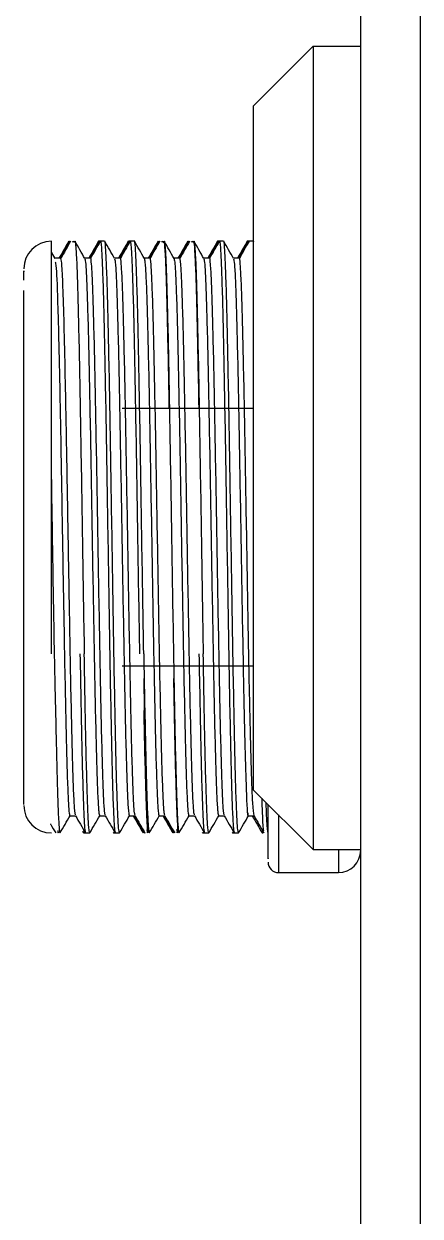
# Model space of a CAD drawing. Header units: millimetres. Extents: x 0 to 279, y 0 to 216.
# Drawn here: x 93.95 to 96.61, y 171.54 to 179.55 of the extents above; entities that cross this region are included whole.
import ezdxf

# ---------------------------------------------------------------- set-up
doc = ezdxf.new("R2010")
doc.units = ezdxf.units.MM

msp = doc.modelspace()

# ---------------------------------------------------------------- linework, layer by layer
at = {"color": 7, "linetype": 'Continuous', "lineweight": 25}
for p, q in [((96.6104, 205.2084), (96.6104, 155.6174)), ((96.2104, 160.7011), (96.2104, 200.7011)), ((95.8904, 179.4011), (95.4904, 179.0011)), ((95.8904, 179.4011), (95.8904, 174.0011)), ((95.8904, 179.4011), (96.2104, 179.4011)), ((95.4904, 174.4011), (95.4904, 179.0011)), ((94.131, 176.5913), (94.131, 178.0895)), ((94.2759, 178.0839), (94.2768, 178.0894)), ((94.2814, 178.0821), (94.2772, 178.0894)), ((94.2886, 178.0858), (94.2864, 178.0896)), ((94.4534, 178.0895), (94.4483, 178.0895)), ((94.457, 178.0895), (94.4534, 178.0895)), ((94.4599, 178.0895), (94.4574, 178.0895)), ((94.4889, 178.0895), (94.4604, 178.0895)), ((94.4865, 178.0895), (94.4864, 178.0896)), ((94.6529, 178.0895), (94.6483, 178.0895)), ((94.6574, 178.0895), (94.6534, 178.0895)), ((94.66, 178.0895), (94.6574, 178.0895)), ((94.6889, 178.0895), (94.6604, 178.0895)), ((94.6774, 178.0895), (94.6772, 178.0897)), ((94.8758, 178.0838), (94.8768, 178.0896)), ((94.8815, 178.0823), (94.8772, 178.0897)), ((94.8886, 178.0856), (94.8864, 178.0894)), ((95.0759, 178.0841), (95.0768, 178.0894)), ((95.0814, 178.0821), (95.0773, 178.0894)), ((95.0886, 178.0858), (95.0864, 178.0897)), ((95.2534, 178.0895), (95.2483, 178.0895)), ((95.2574, 178.0895), (95.2534, 178.0895)), ((95.2599, 178.0895), (95.2574, 178.0895)), ((95.2889, 178.0895), (95.2604, 178.0895)), ((95.2772, 178.0895), (95.2772, 178.0896)), ((95.2864, 178.0895), (95.2863, 178.0898)), ((95.4529, 178.0895), (95.4483, 178.0895)), ((95.4574, 178.0895), (95.4534, 178.0895)), ((95.4604, 178.0895), (95.4574, 178.0895)), ((95.4595, 178.0823), (95.4604, 178.0872)), ((95.4889, 178.0895), (95.4604, 178.0895)), ((95.4774, 178.0895), (95.4772, 178.0898)), ((95.4904, 178.0878), (95.4893, 178.0897)), ((94.1564, 177.9734), (94.132, 178.0155)), ((94.1944, 177.9752), (94.1553, 177.9752)), ((94.3944, 177.9752), (94.355, 177.9752)), ((94.5944, 177.9752), (94.555, 177.9752)), ((94.7944, 177.9752), (94.755, 177.9752)), ((94.9944, 177.9752), (94.955, 177.9752)), ((95.1944, 177.9752), (95.155, 177.9752)), ((95.3944, 177.9752), (95.355, 177.9752)), ((95.4904, 176.9665), (94.6067, 176.9668)), ((94.131, 175.3174), (94.131, 176.5913)), ((93.9457, 175.239), (93.9457, 175.3204)), ((94.6067, 175.2354), (95.4904, 175.2357)), ((95.8904, 174.0011), (95.4904, 174.4011)), ((94.255, 174.2271), (94.294, 174.2271)), ((94.455, 174.2271), (94.494, 174.2271)), ((94.655, 174.2271), (94.6938, 174.2271)), ((94.855, 174.2271), (94.8939, 174.2271)), ((95.055, 174.2271), (95.094, 174.2271)), ((95.255, 174.2271), (95.2939, 174.2271)), ((95.4549, 174.2271), (95.4938, 174.2271)), ((94.1773, 174.1127), (94.1815, 174.1199)), ((94.184, 174.1213), (94.185, 174.1218)), ((94.1864, 174.1128), (94.1886, 174.1165)), ((94.3404, 174.1257), (94.3479, 174.1126)), ((94.3475, 174.1179), (94.3483, 174.1127)), ((94.3483, 174.1127), (94.3534, 174.1127)), ((94.3494, 174.1187), (94.353, 174.1125)), ((94.3534, 174.1127), (94.3574, 174.1127)), ((94.3551, 174.1161), (94.357, 174.1128)), ((94.3574, 174.1127), (94.3604, 174.1127)), ((94.3604, 174.1127), (94.3889, 174.1127)), ((94.3773, 174.1126), (94.3773, 174.1127)), ((94.5454, 174.1171), (94.5479, 174.1129)), ((94.5474, 174.1183), (94.5483, 174.1127)), ((94.5483, 174.1127), (94.5534, 174.1127)), ((94.5494, 174.1187), (94.553, 174.1125)), ((94.5534, 174.1127), (94.5574, 174.1127)), ((94.5551, 174.1159), (94.5571, 174.1125)), ((94.5574, 174.1127), (94.5604, 174.1127)), ((94.5604, 174.1127), (94.5889, 174.1127)), ((94.5824, 174.1126), (94.5824, 174.1127)), ((94.773, 174.1358), (94.776, 174.118)), ((94.7768, 174.1128), (94.7777, 174.1184)), ((94.7773, 174.1129), (94.7815, 174.1201)), ((94.7864, 174.1126), (94.7886, 174.1164)), ((94.973, 174.1358), (94.9758, 174.1182)), ((94.9768, 174.1125), (94.9776, 174.1177)), ((94.9772, 174.1125), (94.9815, 174.1199)), ((94.9863, 174.1126), (94.9886, 174.1165)), ((95.1453, 174.1172), (95.1478, 174.1128)), ((95.1474, 174.1185), (95.1483, 174.1127)), ((95.1483, 174.1127), (95.1534, 174.1127)), ((95.1493, 174.1188), (95.1529, 174.1126)), ((95.1534, 174.1127), (95.1574, 174.1127)), ((95.1551, 174.116), (95.1571, 174.1127)), ((95.1574, 174.1127), (95.1604, 174.1127)), ((95.1604, 174.1127), (95.1889, 174.1127)), ((95.1772, 174.1125), (95.1773, 174.1127)), ((95.1823, 174.1126), (95.1823, 174.1127)), ((95.3453, 174.1173), (95.3479, 174.1128)), ((95.3483, 174.1127), (95.3534, 174.1127)), ((95.3493, 174.1189), (95.3529, 174.1127)), ((95.3534, 174.1127), (95.3574, 174.1127)), ((95.3551, 174.1159), (95.357, 174.1126)), ((95.3574, 174.1127), (95.3604, 174.1127)), ((95.3604, 174.1127), (95.3889, 174.1127)), ((95.3822, 174.1124), (95.3824, 174.1127)), ((95.3863, 174.1126), (95.3864, 174.1127)), ((95.5466, 174.1238), (95.553, 174.1128)), ((95.5483, 174.1127), (95.5534, 174.1127)), ((95.5516, 174.1219), (95.557, 174.1127)), ((95.5554, 174.1166), (95.5565, 174.1208)), ((95.8904, 174.0011), (96.2104, 174.0011)), ((95.6577, 173.8464), (96.0604, 173.8464))]:
    msp.add_line(p, q, dxfattribs=at)
at = {"color": 8, "linetype": 'Continuous', "lineweight": 25}
for p, q in [((95.6577, 174.2338), (95.6577, 173.8464)), ((96.0604, 174.0011), (96.0604, 173.8464))]:
    msp.add_line(p, q, dxfattribs=at)
at = {"color": 7, "linetype": 'Continuous', "lineweight": 25}
for centre, radius, start, end in [((94.131, 177.9042), 0.1853, 90, 180), ((94.131, 174.298), 0.1853, 180, 270), ((96.0604, 173.9964), 0.15, 270, 0), ((95.6577, 173.9165), 0.0702, 180, 270)]:
    msp.add_arc(centre, radius, start, end, dxfattribs=at)
for points, knots in [([(94.2479, 178.0894), (94.2367, 178.07), (94.2147, 178.032), (94.1927, 177.9939), (94.1819, 177.9752)], [0, 0, 0, 0, 0.507801, 1, 1, 1, 1]), ([(94.253, 178.0896), (94.2418, 178.0703), (94.2198, 178.0321), (94.1978, 177.994), (94.1869, 177.9752)], [0, 0, 0, 0, 0.50683, 1, 1, 1, 1]), ([(94.257, 178.0898), (94.2459, 178.0704), (94.2235, 178.0318), (94.2012, 177.9931), (94.19, 177.9738)], [0, 0, 0, 0, 0.500004, 1, 1, 1, 1]), ([(94.2599, 178.0895), (94.2488, 178.0702), (94.2264, 178.0315), (94.2041, 177.9928), (94.1929, 177.9735)], [0, 0, 0, 0, 0.500004, 1, 1, 1, 1]), ([(94.288, 178.0822), (94.2884, 178.085), (94.2909, 178.1009), (94.2955, 178.0547), (94.3018, 177.9417), (94.308, 177.7505), (94.3143, 177.4988), (94.3206, 177.192), (94.3268, 176.8438), (94.3331, 176.467), (94.3393, 176.0765), (94.3456, 175.6848), (94.3497, 175.4399), (94.3518, 175.3174)], [0, 0, 0, 0, 0.020976, 0.118899, 0.216786, 0.314694, 0.412605, 0.51049, 0.608412, 0.706299, 0.804206, 0.902117, 1, 1, 1, 1]), ([(94.3563, 177.9735), (94.3452, 177.9929), (94.3228, 178.0315), (94.3005, 178.0702), (94.2893, 178.0895)], [0, 0, 0, 0, 0.499995, 1, 1, 1, 1]), ([(94.448, 178.0897), (94.4368, 178.0704), (94.4147, 178.0322), (94.3927, 177.994), (94.3818, 177.9752)], [0, 0, 0, 0, 0.506276, 1, 1, 1, 1]), ([(94.4529, 178.0894), (94.4418, 178.07), (94.4198, 178.032), (94.3978, 177.9939), (94.387, 177.9752)], [0, 0, 0, 0, 0.507862, 1, 1, 1, 1]), ([(94.4571, 178.0896), (94.4459, 178.0703), (94.4239, 178.0321), (94.4018, 177.994), (94.391, 177.9752)], [0, 0, 0, 0, 0.506828, 1, 1, 1, 1]), ([(94.46, 178.0898), (94.4489, 178.0705), (94.4265, 178.0318), (94.4042, 177.9931), (94.393, 177.9738)], [0, 0, 0, 0, 0.500005, 1, 1, 1, 1]), ([(94.4475, 178.0845), (94.4478, 178.0868), (94.4484, 178.0927), (94.4491, 178.086), (94.4495, 178.0821)], [0, 0, 0, 0, 0.402866, 1, 1, 1, 1]), ([(94.4604, 178.0872), (94.4605, 178.088), (94.4628, 178.1006), (94.4671, 178.0536), (94.4733, 177.9417), (94.4796, 177.7507), (94.4858, 177.4986), (94.4921, 177.1921), (94.4983, 176.8439), (94.5046, 176.467), (94.5108, 176.0766), (94.5171, 175.6849), (94.5212, 175.4399), (94.5233, 175.3174)], [0, 0, 0, 0, 0.006283, 0.105655, 0.205027, 0.304398, 0.40377, 0.503142, 0.602513, 0.701885, 0.801257, 0.900628, 1, 1, 1, 1]), ([(94.5518, 175.3174), (94.5497, 175.4399), (94.5456, 175.6849), (94.5393, 176.0766), (94.5331, 176.467), (94.5268, 176.8439), (94.5206, 177.1921), (94.5143, 177.4986), (94.5081, 177.7507), (94.5018, 177.9417), (94.4956, 178.0536), (94.4913, 178.1006), (94.4891, 178.088), (94.4889, 178.0872)], [0, 0, 0, 0, 0.099372, 0.198743, 0.298115, 0.397487, 0.496858, 0.59623, 0.695602, 0.794973, 0.894345, 0.993717, 1, 1, 1, 1]), ([(94.5564, 177.9736), (94.5452, 177.9929), (94.5229, 178.0316), (94.5006, 178.0702), (94.4894, 178.0896)], [0, 0, 0, 0, 0.499995, 1, 1, 1, 1]), ([(94.6479, 178.0897), (94.6367, 178.0704), (94.6147, 178.0322), (94.5926, 177.994), (94.5817, 177.9752)], [0, 0, 0, 0, 0.506439, 1, 1, 1, 1]), ([(94.653, 178.0896), (94.6418, 178.0703), (94.6198, 178.0322), (94.5978, 177.994), (94.5869, 177.9752)], [0, 0, 0, 0, 0.5066285, 1, 1, 1, 1]), ([(94.657, 178.0894), (94.6458, 178.07), (94.6238, 178.032), (94.6019, 177.9939), (94.591, 177.9752)], [0, 0, 0, 0, 0.507865, 1, 1, 1, 1]), ([(94.66, 178.0895), (94.6488, 178.0702), (94.6265, 178.0315), (94.6042, 177.9928), (94.593, 177.9735)], [0, 0, 0, 0, 0.5000051, 1, 1, 1, 1]), ([(94.6474, 178.0842), (94.6477, 178.0867), (94.6484, 178.0927), (94.6491, 178.0861), (94.6495, 178.0822)], [0, 0, 0, 0, 0.422557, 1, 1, 1, 1]), ([(94.6604, 178.0872), (94.6605, 178.088), (94.6628, 178.1006), (94.6671, 178.0536), (94.6733, 177.9417), (94.6796, 177.7507), (94.6858, 177.4986), (94.6921, 177.1921), (94.6983, 176.8439), (94.7046, 176.467), (94.7108, 176.0766), (94.7171, 175.6849), (94.7212, 175.4399), (94.7233, 175.3174)], [0, 0, 0, 0, 0.006283, 0.105655, 0.205027, 0.304398, 0.40377, 0.503142, 0.602513, 0.701885, 0.801257, 0.900628, 1, 1, 1, 1]), ([(94.7518, 175.3174), (94.7497, 175.4399), (94.7456, 175.6849), (94.7393, 176.0766), (94.7331, 176.467), (94.7268, 176.8439), (94.7206, 177.1921), (94.7143, 177.4986), (94.7081, 177.7507), (94.7018, 177.9417), (94.6956, 178.0536), (94.6913, 178.1006), (94.6891, 178.088), (94.6889, 178.0872)], [0, 0, 0, 0, 0.099372, 0.198743, 0.298115, 0.397487, 0.496858, 0.59623, 0.695602, 0.794973, 0.894345, 0.993717, 1, 1, 1, 1]), ([(94.7564, 177.9735), (94.7452, 177.9929), (94.7229, 178.0315), (94.7005, 178.0702), (94.6894, 178.0895)], [0, 0, 0, 0, 0.499996, 1, 1, 1, 1]), ([(94.8479, 178.0894), (94.8367, 178.0701), (94.8147, 178.032), (94.7927, 177.9939), (94.7819, 177.9752)], [0, 0, 0, 0, 0.507798, 1, 1, 1, 1]), ([(94.853, 178.0898), (94.8418, 178.0704), (94.8198, 178.0322), (94.7977, 177.994), (94.7868, 177.9752)], [0, 0, 0, 0, 0.506187, 1, 1, 1, 1]), ([(94.8571, 178.0896), (94.8459, 178.0703), (94.8239, 178.0322), (94.8018, 177.994), (94.7909, 177.9752)], [0, 0, 0, 0, 0.506628, 1, 1, 1, 1]), ([(94.86, 178.0894), (94.8488, 178.0701), (94.8265, 178.0314), (94.8041, 177.9927), (94.793, 177.9734)], [0, 0, 0, 0, 0.500004, 1, 1, 1, 1]), ([(94.8868, 178.0796), (94.8876, 178.0804), (94.8905, 178.0832), (94.8955, 178.0091), (94.9018, 177.8594), (94.908, 177.6386), (94.9143, 177.3574), (94.9188, 177.1269), (94.9212, 176.9863), (94.9215, 176.9667)], [0, 0, 0, 0, 0.070555, 0.250636, 0.430683, 0.610793, 0.790833, 0.970925, 1, 1, 1, 1]), ([(94.888, 178.0824), (94.8884, 178.0851), (94.8909, 178.1008), (94.8955, 178.0552), (94.9018, 177.9413), (94.908, 177.7508), (94.9143, 177.4988), (94.9205, 177.192), (94.9268, 176.8441), (94.933, 176.4669), (94.9393, 176.0766), (94.9455, 175.6849), (94.9497, 175.4399), (94.9518, 175.3174)], [0, 0, 0, 0, 0.020451, 0.118409, 0.216349, 0.314323, 0.412259, 0.510223, 0.608183, 0.706123, 0.804098, 0.902036, 1, 1, 1, 1]), ([(94.9563, 177.9734), (94.9452, 177.9928), (94.9228, 178.0314), (94.9005, 178.0701), (94.8893, 178.0894)], [0, 0, 0, 0, 0.4999955, 1, 1, 1, 1]), ([(95.0479, 178.0895), (95.0367, 178.0701), (95.0147, 178.032), (94.9927, 177.9939), (94.9819, 177.9752)], [0, 0, 0, 0, 0.507454, 1, 1, 1, 1]), ([(95.0529, 178.0894), (95.0417, 178.0701), (95.0197, 178.032), (94.9977, 177.9939), (94.9869, 177.9752)], [0, 0, 0, 0, 0.507628, 1, 1, 1, 1]), ([(95.057, 178.0898), (95.0459, 178.0704), (95.0238, 178.0322), (95.0018, 177.994), (94.9909, 177.9752)], [0, 0, 0, 0, 0.506245, 1, 1, 1, 1]), ([(95.0601, 178.0897), (95.0489, 178.0704), (95.0266, 178.0317), (95.0042, 177.9931), (94.993, 177.9737)], [0, 0, 0, 0, 0.500004, 1, 1, 1, 1]), ([(95.0868, 178.0796), (95.0876, 178.0805), (95.0906, 178.0835), (95.0955, 178.0086), (95.1018, 177.8598), (95.1081, 177.6383), (95.1143, 177.3573), (95.1188, 177.1269), (95.1212, 176.9862), (95.1216, 176.9666)], [0, 0, 0, 0, 0.071683, 0.251568, 0.431391, 0.611245, 0.791113, 0.970924, 1, 1, 1, 1]), ([(95.0881, 178.0828), (95.0885, 178.0854), (95.091, 178.1009), (95.0955, 178.0545), (95.1018, 177.9418), (95.1081, 177.7505), (95.1143, 177.4987), (95.1206, 177.192), (95.1268, 176.8438), (95.1331, 176.467), (95.1393, 176.0765), (95.1456, 175.6849), (95.1497, 175.4399), (95.1518, 175.3174)], [0, 0, 0, 0, 0.019284, 0.117376, 0.215434, 0.313509, 0.411592, 0.509644, 0.607735, 0.705793, 0.803866, 0.901949, 1, 1, 1, 1]), ([(95.1564, 177.9734), (95.1452, 177.9928), (95.1229, 178.0314), (95.1005, 178.0701), (95.0894, 178.0894)], [0, 0, 0, 0, 0.499995, 1, 1, 1, 1]), ([(95.2478, 178.0896), (95.2367, 178.0702), (95.2146, 178.0321), (95.1926, 177.994), (95.1818, 177.9752)], [0, 0, 0, 0, 0.507076, 1, 1, 1, 1]), ([(95.253, 178.0894), (95.2418, 178.0701), (95.2198, 178.032), (95.1978, 177.9939), (95.187, 177.9752)], [0, 0, 0, 0, 0.507553, 1, 1, 1, 1]), ([(95.257, 178.0894), (95.2458, 178.0701), (95.2238, 178.032), (95.2018, 177.9939), (95.191, 177.9752)], [0, 0, 0, 0, 0.507642, 1, 1, 1, 1]), ([(95.26, 178.0897), (95.2488, 178.0703), (95.2265, 178.0317), (95.2041, 177.993), (95.193, 177.9736)], [0, 0, 0, 0, 0.500005, 1, 1, 1, 1]), ([(95.2474, 178.0838), (95.2477, 178.0865), (95.2484, 178.0928), (95.2491, 178.086), (95.2495, 178.0822)], [0, 0, 0, 0, 0.438785, 1, 1, 1, 1]), ([(95.2604, 178.0872), (95.2605, 178.088), (95.2628, 178.1006), (95.2671, 178.0536), (95.2733, 177.9417), (95.2796, 177.7507), (95.2858, 177.4986), (95.2921, 177.1921), (95.2983, 176.8439), (95.3046, 176.467), (95.3108, 176.0766), (95.3171, 175.6849), (95.3212, 175.4399), (95.3233, 175.3174)], [0, 0, 0, 0, 0.006283, 0.105655, 0.205027, 0.304398, 0.40377, 0.503142, 0.602513, 0.701885, 0.801257, 0.900628, 1, 1, 1, 1]), ([(95.3518, 175.3174), (95.3497, 175.4399), (95.3456, 175.6849), (95.3393, 176.0766), (95.3331, 176.467), (95.3268, 176.8439), (95.3206, 177.1921), (95.3143, 177.4986), (95.3081, 177.7507), (95.3018, 177.9417), (95.2956, 178.0536), (95.2913, 178.1006), (95.2891, 178.088), (95.2889, 178.0872)], [0, 0, 0, 0, 0.099372, 0.198743, 0.298115, 0.397487, 0.496858, 0.59623, 0.695602, 0.794973, 0.894345, 0.993717, 1, 1, 1, 1]), ([(95.3563, 177.9738), (95.3451, 177.9931), (95.3228, 178.0318), (95.3005, 178.0704), (95.2893, 178.0898)], [0, 0, 0, 0, 0.499995, 1, 1, 1, 1]), ([(95.4478, 178.0896), (95.4367, 178.0702), (95.4146, 178.0321), (95.3926, 177.994), (95.3818, 177.9752)], [0, 0, 0, 0, 0.50696, 1, 1, 1, 1]), ([(95.4529, 178.0895), (95.4418, 178.0702), (95.4197, 178.0321), (95.3977, 177.9939), (95.3869, 177.9752)], [0, 0, 0, 0, 0.507222, 1, 1, 1, 1]), ([(95.457, 178.0894), (95.4459, 178.0701), (95.4239, 178.032), (95.4019, 177.9939), (95.391, 177.9752)], [0, 0, 0, 0, 0.507564, 1, 1, 1, 1]), ([(95.46, 178.0894), (95.4488, 178.0701), (95.4265, 178.0314), (95.4041, 177.9927), (95.393, 177.9734)], [0, 0, 0, 0, 0.500005, 1, 1, 1, 1]), ([(95.4474, 178.0838), (95.4477, 178.0865), (95.4484, 178.0928), (95.4491, 178.0859), (95.4495, 178.082)], [0, 0, 0, 0, 0.432219, 1, 1, 1, 1]), ([(95.4904, 178.082), (95.49, 178.086), (95.4896, 178.0916), (95.4891, 178.0882), (95.4889, 178.0872)], [0, 0, 0, 0, 0.730026, 1, 1, 1, 1]), ([(94.1559, 177.9519), (94.1584, 177.9459), (94.1646, 177.9312), (94.1744, 177.6605), (94.1853, 177.2092), (94.1961, 176.6242), (94.207, 175.9749), (94.2142, 175.5666), (94.2178, 175.3624)], [0, 0, 0, 0, 0.123985, 0.299188, 0.474391, 0.649594, 0.824797, 1, 1, 1, 1]), ([(94.2573, 175.3624), (94.2547, 175.5092), (94.2494, 175.8027), (94.2415, 176.2733), (94.2336, 176.7301), (94.2257, 177.1492), (94.2178, 177.5046), (94.2099, 177.7718), (94.2021, 177.9439), (94.1969, 177.9637), (94.1944, 177.9735)], [0, 0, 0, 0, 0.125483, 0.250967, 0.37645, 0.501934, 0.627417, 0.752901, 0.878384, 1, 1, 1, 1]), ([(94.3558, 177.9719), (94.3577, 177.9639), (94.3618, 177.9472), (94.3678, 177.8335), (94.3741, 177.6565), (94.3803, 177.418), (94.3866, 177.1294), (94.3928, 176.8012), (94.3991, 176.4459), (94.4053, 176.078), (94.4116, 175.7089), (94.4158, 175.4779), (94.4178, 175.3624)], [0, 0, 0, 0, 0.093038, 0.193812, 0.294585, 0.395359, 0.496132, 0.596906, 0.697679, 0.798453, 0.899226, 1, 1, 1, 1]), ([(94.4573, 175.3624), (94.4552, 175.4779), (94.451, 175.7089), (94.4448, 176.078), (94.4385, 176.4459), (94.4323, 176.8012), (94.426, 177.1294), (94.4198, 177.4182), (94.4135, 177.6559), (94.4073, 177.8359), (94.401, 177.9413), (94.3967, 177.9856), (94.3945, 177.9737), (94.3944, 177.973)], [0, 0, 0, 0, 0.099372, 0.198743, 0.298115, 0.397487, 0.496858, 0.59623, 0.695602, 0.794973, 0.894345, 0.993717, 1, 1, 1, 1]), ([(94.5559, 177.9713), (94.5578, 177.9634), (94.5618, 177.9467), (94.5678, 177.8335), (94.5741, 177.6565), (94.5803, 177.418), (94.5866, 177.1294), (94.5928, 176.8012), (94.5991, 176.4459), (94.6053, 176.078), (94.6116, 175.7089), (94.6158, 175.4779), (94.6178, 175.3624)], [0, 0, 0, 0, 0.091614, 0.192545, 0.293477, 0.394409, 0.495341, 0.596273, 0.697205, 0.798136, 0.899068, 1, 1, 1, 1]), ([(94.6573, 175.3624), (94.6552, 175.4779), (94.651, 175.7089), (94.6448, 176.078), (94.6385, 176.4459), (94.6323, 176.8012), (94.626, 177.1294), (94.6198, 177.4182), (94.6135, 177.6559), (94.6073, 177.8359), (94.601, 177.9413), (94.5967, 177.9856), (94.5945, 177.9737), (94.5944, 177.973)], [0, 0, 0, 0, 0.099372, 0.198743, 0.298115, 0.397487, 0.496858, 0.59623, 0.695602, 0.794973, 0.894345, 0.993717, 1, 1, 1, 1]), ([(94.7559, 177.9715), (94.7578, 177.9635), (94.7618, 177.9469), (94.7678, 177.8335), (94.7741, 177.6565), (94.7803, 177.418), (94.7866, 177.1294), (94.7928, 176.8012), (94.7991, 176.4459), (94.8053, 176.078), (94.8116, 175.7089), (94.8158, 175.4779), (94.8178, 175.3624)], [0, 0, 0, 0, 0.092083, 0.192963, 0.293842, 0.394722, 0.495602, 0.596481, 0.697361, 0.798241, 0.89912, 1, 1, 1, 1]), ([(94.8573, 175.3624), (94.8552, 175.4779), (94.851, 175.7089), (94.8448, 176.078), (94.8385, 176.4459), (94.8323, 176.8012), (94.826, 177.1294), (94.8198, 177.4182), (94.8135, 177.6559), (94.8073, 177.8359), (94.801, 177.9413), (94.7967, 177.9856), (94.7945, 177.9737), (94.7944, 177.973)], [0, 0, 0, 0, 0.099372, 0.198743, 0.298115, 0.397487, 0.496858, 0.59623, 0.695602, 0.794973, 0.894345, 0.993717, 1, 1, 1, 1]), ([(94.9558, 177.9719), (94.9578, 177.9638), (94.9618, 177.9471), (94.9678, 177.8335), (94.9741, 177.6565), (94.9803, 177.418), (94.9866, 177.1294), (94.9928, 176.8012), (94.9991, 176.4459), (95.0053, 176.078), (95.0116, 175.7089), (95.0158, 175.4779), (95.0178, 175.3624)], [0, 0, 0, 0, 0.092929, 0.193715, 0.294501, 0.395286, 0.496072, 0.596857, 0.697643, 0.798429, 0.899214, 1, 1, 1, 1]), ([(95.0573, 175.3624), (95.0552, 175.4779), (95.051, 175.7089), (95.0448, 176.078), (95.0385, 176.4459), (95.0323, 176.8012), (95.026, 177.1294), (95.0198, 177.4182), (95.0135, 177.6559), (95.0073, 177.8359), (95.001, 177.9413), (94.9967, 177.9856), (94.9945, 177.9737), (94.9944, 177.973)], [0, 0, 0, 0, 0.099372, 0.198743, 0.298115, 0.397487, 0.496858, 0.59623, 0.695602, 0.794973, 0.894345, 0.993717, 1, 1, 1, 1]), ([(95.1559, 177.9715), (95.1578, 177.9635), (95.1618, 177.9468), (95.1678, 177.8335), (95.1741, 177.6565), (95.1803, 177.418), (95.1866, 177.1294), (95.1928, 176.8012), (95.1991, 176.4459), (95.2053, 176.078), (95.2116, 175.7089), (95.2158, 175.4779), (95.2178, 175.3624)], [0, 0, 0, 0, 0.092054, 0.192937, 0.29382, 0.394702, 0.495585, 0.596468, 0.697351, 0.798234, 0.899117, 1, 1, 1, 1]), ([(95.2573, 175.3624), (95.2552, 175.4779), (95.251, 175.7089), (95.2448, 176.078), (95.2385, 176.4459), (95.2323, 176.8012), (95.226, 177.1294), (95.2198, 177.4182), (95.2135, 177.6559), (95.2073, 177.8359), (95.201, 177.9413), (95.1967, 177.9856), (95.1945, 177.9737), (95.1944, 177.973)], [0, 0, 0, 0, 0.099372, 0.198743, 0.298115, 0.397487, 0.496858, 0.59623, 0.695602, 0.794973, 0.894345, 0.993717, 1, 1, 1, 1]), ([(95.3558, 177.972), (95.3577, 177.9639), (95.3618, 177.9472), (95.3678, 177.8335), (95.3741, 177.6565), (95.3803, 177.418), (95.3866, 177.1294), (95.3928, 176.8012), (95.3991, 176.4459), (95.4053, 176.078), (95.4116, 175.7089), (95.4158, 175.4779), (95.4178, 175.3624)], [0, 0, 0, 0, 0.0931558, 0.1939162, 0.2946767, 0.3954372, 0.4961976, 0.5969581, 0.6977186, 0.7984791, 0.8992395, 1, 1, 1, 1]), ([(95.4573, 175.3624), (95.4552, 175.4779), (95.451, 175.7089), (95.4448, 176.078), (95.4385, 176.4459), (95.4323, 176.8012), (95.426, 177.1294), (95.4198, 177.4182), (95.4135, 177.6559), (95.4073, 177.8359), (95.401, 177.9413), (95.3967, 177.9856), (95.3945, 177.9737), (95.3944, 177.973)], [0, 0, 0, 0, 0.099372, 0.198743, 0.298115, 0.397487, 0.496858, 0.59623, 0.695602, 0.794973, 0.894345, 0.993717, 1, 1, 1, 1]), ([(93.9457, 177.8283), (93.9457, 177.8421), (93.9457, 177.9031), (93.9457, 177.8929), (93.9457, 177.8851)], [0, 0, 0, 0, 0.225574, 1, 1, 1, 1]), ([(93.9457, 175.3904), (93.9457, 175.6084), (93.9457, 175.9436), (93.9457, 176.4181), (93.9457, 176.7753), (93.9457, 177.103), (93.9457, 177.4751), (93.9457, 177.6467), (93.9457, 177.7583)], [0, 0, 0, 0, 0.239457, 0.368361, 0.5, 0.631639, 0.760543, 1, 1, 1, 1]), ([(93.9457, 174.3049), (93.9457, 174.3154), (93.9457, 174.3377), (93.9457, 174.5761), (93.9457, 174.9327), (93.9457, 175.2416), (93.9457, 175.3904)], [0, 0, 0, 0, 0.237526, 0.503218, 0.760776, 1, 1, 1, 1]), ([(94.2178, 175.3624), (94.2199, 175.2525), (94.2241, 175.0325), (94.2303, 174.7513), (94.2366, 174.5196), (94.2428, 174.3507), (94.249, 174.2453), (94.253, 174.2344), (94.255, 174.2292)], [0, 0, 0, 0, 0.168442, 0.336884, 0.505325, 0.673767, 0.842209, 1, 1, 1, 1]), ([(94.2935, 174.2337), (94.2918, 174.2385), (94.2881, 174.2492), (94.2823, 174.3511), (94.276, 174.5195), (94.2698, 174.7514), (94.2635, 175.0325), (94.2594, 175.2525), (94.2573, 175.3624)], [0, 0, 0, 0, 0.136765, 0.309412, 0.482059, 0.654706, 0.827353, 1, 1, 1, 1]), ([(94.4178, 175.3624), (94.4199, 175.2525), (94.4241, 175.0325), (94.4303, 174.7513), (94.4366, 174.5196), (94.4428, 174.3507), (94.449, 174.2453), (94.453, 174.2344), (94.455, 174.2292)], [0, 0, 0, 0, 0.168442, 0.336884, 0.505325, 0.673767, 0.842209, 1, 1, 1, 1]), ([(94.4934, 174.2339), (94.4918, 174.2387), (94.4881, 174.2494), (94.4823, 174.3511), (94.476, 174.5195), (94.4698, 174.7514), (94.4635, 175.0325), (94.4594, 175.2525), (94.4573, 175.3624)], [0, 0, 0, 0, 0.135891, 0.308713, 0.481535, 0.654357, 0.827178, 1, 1, 1, 1]), ([(94.6178, 175.3624), (94.6199, 175.2525), (94.6241, 175.0325), (94.6303, 174.7513), (94.6366, 174.5196), (94.6428, 174.3507), (94.649, 174.2453), (94.653, 174.2344), (94.655, 174.2292)], [0, 0, 0, 0, 0.168442, 0.336884, 0.505325, 0.673767, 0.842209, 1, 1, 1, 1]), ([(94.6935, 174.2334), (94.6919, 174.2382), (94.6881, 174.249), (94.6823, 174.3511), (94.676, 174.5195), (94.6698, 174.7514), (94.6635, 175.0325), (94.6594, 175.2525), (94.6573, 175.3624)], [0, 0, 0, 0, 0.138245, 0.310596, 0.482947, 0.655298, 0.827649, 1, 1, 1, 1]), ([(94.8178, 175.3624), (94.8199, 175.2525), (94.8241, 175.0325), (94.8303, 174.7513), (94.8366, 174.5196), (94.8428, 174.3507), (94.849, 174.2453), (94.853, 174.2344), (94.855, 174.2292)], [0, 0, 0, 0, 0.1684418, 0.3368835, 0.5053253, 0.673767, 0.8422088, 1, 1, 1, 1]), ([(94.8935, 174.2337), (94.8918, 174.2385), (94.8881, 174.2492), (94.8823, 174.3511), (94.876, 174.5195), (94.8698, 174.7514), (94.8635, 175.0325), (94.8594, 175.2525), (94.8573, 175.3624)], [0, 0, 0, 0, 0.136952, 0.309562, 0.482171, 0.654781, 0.82739, 1, 1, 1, 1]), ([(95.0178, 175.3624), (95.0199, 175.2525), (95.0241, 175.0325), (95.0303, 174.7513), (95.0366, 174.5196), (95.0428, 174.3507), (95.049, 174.2453), (95.053, 174.2344), (95.055, 174.2292)], [0, 0, 0, 0, 0.168442, 0.336884, 0.505325, 0.673767, 0.842209, 1, 1, 1, 1]), ([(95.0935, 174.2339), (95.0918, 174.2386), (95.0881, 174.2494), (95.0823, 174.3511), (95.076, 174.5195), (95.0698, 174.7514), (95.0635, 175.0325), (95.0594, 175.2525), (95.0573, 175.3624)], [0, 0, 0, 0, 0.136018, 0.308814, 0.481611, 0.654407, 0.827204, 1, 1, 1, 1]), ([(95.2178, 175.3624), (95.2199, 175.2525), (95.2241, 175.0325), (95.2303, 174.7513), (95.2366, 174.5196), (95.2428, 174.3507), (95.249, 174.2453), (95.253, 174.2344), (95.255, 174.2292)], [0, 0, 0, 0, 0.168442, 0.336884, 0.505325, 0.673767, 0.842209, 1, 1, 1, 1]), ([(95.2935, 174.2337), (95.2918, 174.2384), (95.2881, 174.2492), (95.2823, 174.3511), (95.276, 174.5195), (95.2698, 174.7514), (95.2635, 175.0325), (95.2594, 175.2525), (95.2573, 175.3624)], [0, 0, 0, 0, 0.13717, 0.309736, 0.482302, 0.654868, 0.827434, 1, 1, 1, 1]), ([(95.4178, 175.3624), (95.4217, 175.1621), (95.4294, 174.7615), (95.441, 174.3811), (95.4495, 174.2044), (95.4541, 174.2409), (95.4549, 174.2472)], [0, 0, 0, 0, 0.31199, 0.62398, 0.93597, 1, 1, 1, 1]), ([(95.4934, 174.2301), (95.4905, 174.2483), (95.4845, 174.2852), (95.4755, 174.5288), (95.4664, 174.8868), (95.4603, 175.2039), (95.4573, 175.3624)], [0, 0, 0, 0, 0.244337, 0.496225, 0.748112, 1, 1, 1, 1]), ([(94.161, 174.9044), (94.1593, 174.9804), (94.1565, 175.1115), (94.1536, 175.257), (94.1524, 175.318)], [0, 0, 0, 0, 0.580232, 1, 1, 1, 1]), ([(94.3233, 175.3174), (94.3254, 175.2007), (94.3296, 174.9673), (94.3358, 174.669), (94.3421, 174.4231), (94.3483, 174.2439), (94.3544, 174.132), (94.3585, 174.1205), (94.3604, 174.115)], [0, 0, 0, 0, 0.168442, 0.336884, 0.505325, 0.673767, 0.842209, 1, 1, 1, 1]), ([(94.3889, 174.115), (94.387, 174.1205), (94.3829, 174.132), (94.3768, 174.2439), (94.3706, 174.4231), (94.3643, 174.669), (94.3581, 174.9673), (94.3539, 175.2007), (94.3518, 175.3174)], [0, 0, 0, 0, 0.157791, 0.326233, 0.494675, 0.663116, 0.831558, 1, 1, 1, 1]), ([(94.5233, 175.3174), (94.5254, 175.2007), (94.5296, 174.9673), (94.5358, 174.669), (94.5421, 174.4231), (94.5483, 174.2439), (94.5544, 174.132), (94.5585, 174.1205), (94.5604, 174.115)], [0, 0, 0, 0, 0.168442, 0.336884, 0.505325, 0.673767, 0.842209, 1, 1, 1, 1]), ([(94.5889, 174.115), (94.587, 174.1205), (94.5829, 174.132), (94.5768, 174.2439), (94.5706, 174.4231), (94.5643, 174.669), (94.5581, 174.9673), (94.5539, 175.2007), (94.5518, 175.3174)], [0, 0, 0, 0, 0.157791, 0.326233, 0.494675, 0.663116, 0.831558, 1, 1, 1, 1]), ([(94.7518, 175.3174), (94.7539, 175.2007), (94.7581, 174.9672), (94.7643, 174.6693), (94.7706, 174.4227), (94.7768, 174.2445), (94.7827, 174.1358), (94.7864, 174.1244), (94.7881, 174.1193)], [0, 0, 0, 0, 0.17223, 0.34452, 0.516787, 0.689035, 0.861336, 1, 1, 1, 1]), ([(94.9518, 175.3174), (94.9538, 175.2006), (94.958, 174.9671), (94.9643, 174.669), (94.9705, 174.423), (94.9768, 174.2439), (94.9826, 174.1363), (94.9863, 174.1247), (94.988, 174.1195)], [0, 0, 0, 0, 0.172531, 0.345021, 0.517575, 0.690063, 0.862594, 1, 1, 1, 1]), ([(95.1233, 175.3174), (95.1254, 175.2007), (95.1296, 174.9673), (95.1358, 174.669), (95.1421, 174.4231), (95.1483, 174.2439), (95.1544, 174.132), (95.1585, 174.1205), (95.1604, 174.115)], [0, 0, 0, 0, 0.168442, 0.336884, 0.505325, 0.673767, 0.842209, 1, 1, 1, 1]), ([(95.1889, 174.115), (95.187, 174.1205), (95.1829, 174.132), (95.1768, 174.2439), (95.1706, 174.4231), (95.1643, 174.669), (95.1581, 174.9673), (95.1539, 175.2007), (95.1518, 175.3174)], [0, 0, 0, 0, 0.157791, 0.326233, 0.494675, 0.663116, 0.831558, 1, 1, 1, 1]), ([(95.3233, 175.3174), (95.3254, 175.2007), (95.3296, 174.9673), (95.3358, 174.669), (95.3421, 174.4231), (95.3483, 174.2439), (95.3544, 174.132), (95.3585, 174.1205), (95.3604, 174.115)], [0, 0, 0, 0, 0.1684418, 0.3368835, 0.5053253, 0.673767, 0.8422088, 1, 1, 1, 1]), ([(95.3889, 174.115), (95.387, 174.1205), (95.3829, 174.132), (95.3768, 174.2439), (95.3706, 174.4231), (95.3643, 174.669), (95.3581, 174.9673), (95.3539, 175.2007), (95.3518, 175.3174)], [0, 0, 0, 0, 0.157791, 0.326233, 0.494675, 0.663116, 0.831558, 1, 1, 1, 1]), ([(94.7518, 175.1505), (94.7539, 175.0396), (94.7581, 174.818), (94.7643, 174.5455), (94.7706, 174.3277), (94.7768, 174.1853), (94.7817, 174.1156), (94.7844, 174.1206), (94.7851, 174.1218)], [0, 0, 0, 0, 0.187716, 0.375498, 0.563254, 0.75099, 0.938783, 1, 1, 1, 1]), ([(94.9518, 175.1505), (94.9538, 175.0396), (94.958, 174.8179), (94.9643, 174.5452), (94.9705, 174.3281), (94.9768, 174.1847), (94.9816, 174.116), (94.9843, 174.1206), (94.985, 174.1218)], [0, 0, 0, 0, 0.188168, 0.376293, 0.564487, 0.752609, 0.940778, 1, 1, 1, 1]), ([(94.1595, 174.9027), (94.1611, 174.8256), (94.1647, 174.6483), (94.1705, 174.4235), (94.1768, 174.2438), (94.1826, 174.1363), (94.1863, 174.1246), (94.188, 174.1194)], [0, 0, 0, 0, 0.168506, 0.387455, 0.606317, 0.825243, 1, 1, 1, 1]), ([(94.7518, 174.9358), (94.7539, 174.8347), (94.7581, 174.6325), (94.7643, 174.3974), (94.7706, 174.2264), (94.7761, 174.1306), (94.7796, 174.1245), (94.781, 174.1221)], [0, 0, 0, 0, 0.214341, 0.428758, 0.643145, 0.857509, 1, 1, 1, 1]), ([(95.5452, 174.3463), (95.5459, 174.3221), (95.5493, 174.2098), (95.5544, 174.126), (95.5587, 174.1272), (95.5604, 174.1276)], [0, 0, 0, 0, 0.144787, 0.672905, 1, 1, 1, 1]), ([(95.5876, 174.1145), (95.5846, 174.1308), (95.5804, 174.1537), (95.5762, 174.2801), (95.575, 174.3165)], [0, 0, 0, 0, 0.712228, 1, 1, 1, 1]), ([(95.5876, 173.9405), (95.5876, 173.9384), (95.5876, 173.9325), (95.5876, 174.0697), (95.5876, 174.2564), (95.5876, 174.3039)], [0, 0, 0, 0, 0.2951123, 0.8205737, 1, 1, 1, 1]), ([(94.1894, 174.1126), (94.2006, 174.1319), (94.2229, 174.1706), (94.2452, 174.2093), (94.2564, 174.2286)], [0, 0, 0, 0, 0.500004, 1, 1, 1, 1]), ([(94.293, 174.2288), (94.3042, 174.2095), (94.3265, 174.1708), (94.3488, 174.1321), (94.36, 174.1128)], [0, 0, 0, 0, 0.499995, 1, 1, 1, 1]), ([(94.3894, 174.1128), (94.4005, 174.1321), (94.4229, 174.1708), (94.4452, 174.2095), (94.4564, 174.2288)], [0, 0, 0, 0, 0.500004, 1, 1, 1, 1]), ([(94.493, 174.2288), (94.5041, 174.2094), (94.5265, 174.1708), (94.5488, 174.1321), (94.56, 174.1128)], [0, 0, 0, 0, 0.499996, 1, 1, 1, 1]), ([(94.5893, 174.1128), (94.6005, 174.1321), (94.6228, 174.1708), (94.6452, 174.2095), (94.6563, 174.2288)], [0, 0, 0, 0, 0.500005, 1, 1, 1, 1]), ([(94.6818, 174.2271), (94.6927, 174.2083), (94.7147, 174.1701), (94.7368, 174.132), (94.7479, 174.1126)], [0, 0, 0, 0, 0.49307, 1, 1, 1, 1]), ([(94.687, 174.2271), (94.6978, 174.2083), (94.7198, 174.1703), (94.7418, 174.1322), (94.7529, 174.1128)], [0, 0, 0, 0, 0.492195, 1, 1, 1, 1]), ([(94.6909, 174.2271), (94.7018, 174.2082), (94.7238, 174.17), (94.7459, 174.1318), (94.7571, 174.1125)], [0, 0, 0, 0, 0.49365, 1, 1, 1, 1]), ([(94.6931, 174.2284), (94.7042, 174.2091), (94.7266, 174.1704), (94.7489, 174.1317), (94.7601, 174.1124)], [0, 0, 0, 0, 0.499996, 1, 1, 1, 1]), ([(94.7894, 174.1127), (94.8006, 174.1321), (94.8229, 174.1707), (94.8452, 174.2094), (94.8564, 174.2288)], [0, 0, 0, 0, 0.500005, 1, 1, 1, 1]), ([(94.8817, 174.2271), (94.8926, 174.2082), (94.9146, 174.1701), (94.9367, 174.1319), (94.9479, 174.1126)], [0, 0, 0, 0, 0.4933633, 1, 1, 1, 1]), ([(94.8869, 174.2271), (94.8978, 174.2083), (94.9198, 174.1702), (94.9418, 174.132), (94.953, 174.1127)], [0, 0, 0, 0, 0.492802, 1, 1, 1, 1]), ([(94.891, 174.2271), (94.9018, 174.2083), (94.9238, 174.1703), (94.9458, 174.1322), (94.957, 174.1128)], [0, 0, 0, 0, 0.492183, 1, 1, 1, 1]), ([(94.893, 174.2286), (94.9042, 174.2093), (94.9265, 174.1706), (94.9488, 174.1319), (94.96, 174.1126)], [0, 0, 0, 0, 0.499995, 1, 1, 1, 1]), ([(94.9894, 174.1125), (95.0005, 174.1319), (95.0229, 174.1705), (95.0452, 174.2092), (95.0564, 174.2286)], [0, 0, 0, 0, 0.500005, 1, 1, 1, 1]), ([(95.093, 174.2289), (95.1041, 174.2095), (95.1265, 174.1709), (95.1488, 174.1322), (95.16, 174.1129)], [0, 0, 0, 0, 0.499995, 1, 1, 1, 1]), ([(95.1893, 174.1127), (95.2005, 174.132), (95.2228, 174.1707), (95.2451, 174.2094), (95.2563, 174.2287)], [0, 0, 0, 0, 0.500004, 1, 1, 1, 1]), ([(95.293, 174.2287), (95.3042, 174.2093), (95.3265, 174.1707), (95.3489, 174.132), (95.36, 174.1127)], [0, 0, 0, 0, 0.499996, 1, 1, 1, 1]), ([(95.3894, 174.1128), (95.4005, 174.1322), (95.4229, 174.1708), (95.4452, 174.2095), (95.4564, 174.2288)], [0, 0, 0, 0, 0.500005, 1, 1, 1, 1]), ([(95.4818, 174.2271), (95.4927, 174.2083), (95.5147, 174.1702), (95.5367, 174.1321), (95.5478, 174.1128)], [0, 0, 0, 0, 0.492498, 1, 1, 1, 1]), ([(95.4929, 174.2286), (95.5041, 174.2093), (95.5264, 174.1706), (95.5488, 174.1319), (95.5599, 174.1126)], [0, 0, 0, 0, 0.499995, 1, 1, 1, 1]), ([(94.124, 174.1749), (94.1248, 174.1735), (94.1368, 174.1527), (94.1489, 174.1319), (94.16, 174.1126)], [0, 0, 0, 0, 0.070051, 1, 1, 1, 1]), ([(94.1739, 174.1303), (94.1748, 174.1199), (94.1761, 174.1061), (94.1774, 174.1159), (94.1777, 174.1183)], [0, 0, 0, 0, 0.753412, 1, 1, 1, 1]), ([(95.5462, 174.1252), (95.5466, 174.1195), (95.5473, 174.1095), (95.548, 174.1162), (95.5483, 174.119)], [0, 0, 0, 0, 0.575745, 1, 1, 1, 1])]:
    msp.add_open_spline(points, degree=3, knots=knots, dxfattribs=at)
msp.add_open_spline([(94.1518, 175.3174), (94.1484, 175.5256), (94.1414, 175.942), (94.1345, 176.3749), (94.131, 176.5913)], degree=3, dxfattribs=at)

doc.saveas('drawing.dxf')
